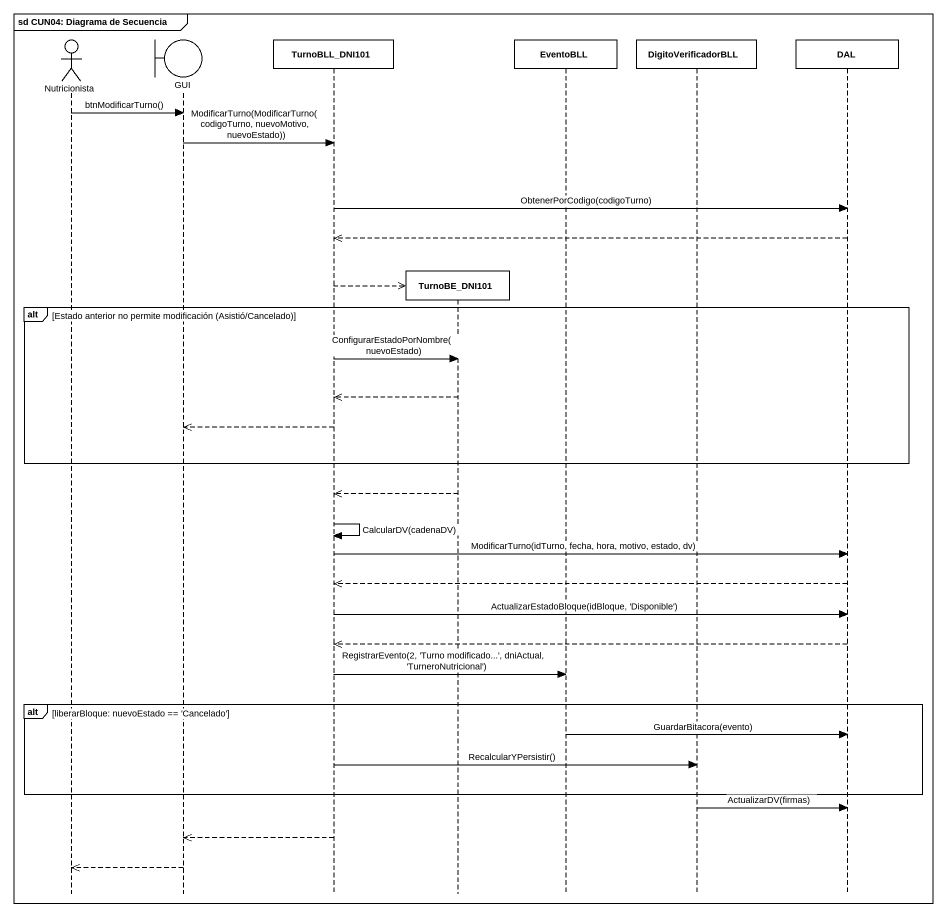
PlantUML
@startuml
mainframe sd CUN04: Diagrama de Secuencia
hide footbox
actor Nutricionista
boundary GUI
participant TurnoBLL_DNI101
participant TurnoBE_DNI101
participant EventoBLL
participant DigitoVerificadorBLL
participant DAL

Nutricionista -> GUI : btnModificarTurno()
GUI -> TurnoBLL_DNI101 : ModificarTurno(ModificarTurno(codigoTurno, nuevoMotivo, nuevoEstado))
TurnoBLL_DNI101 -> DAL : ObtenerPorCodigo(codigoTurno)
DAL -->> TurnoBLL_DNI101
TurnoBLL_DNI101 -->> TurnoBE_DNI101 **
alt Estado anterior no permite modificación (Asistió/Cancelado)
  TurnoBLL_DNI101 -> TurnoBE_DNI101 : ConfigurarEstadoPorNombre(nuevoEstado)
  TurnoBE_DNI101 -->> TurnoBLL_DNI101
  TurnoBLL_DNI101 -->> GUI
end
TurnoBE_DNI101 -->> TurnoBLL_DNI101
TurnoBLL_DNI101 -> TurnoBLL_DNI101 : CalcularDV(cadenaDV)
TurnoBLL_DNI101 -> DAL : ModificarTurno(idTurno, fecha, hora, motivo, estado, dv)
DAL -->> TurnoBLL_DNI101
TurnoBLL_DNI101 -> DAL : ActualizarEstadoBloque(idBloque, 'Disponible')
DAL -->> TurnoBLL_DNI101
TurnoBLL_DNI101 -> EventoBLL : RegistrarEvento(2, 'Turno modificado...', dniActual, 'TurneroNutricional')
alt liberarBloque: nuevoEstado == 'Cancelado'
  EventoBLL -> DAL : GuardarBitacora(evento)
  TurnoBLL_DNI101 -> DigitoVerificadorBLL : RecalcularYPersistir()
end
DigitoVerificadorBLL -> DAL : ActualizarDV(firmas)
TurnoBLL_DNI101 -->> GUI
GUI -->> Nutricionista
@enduml
